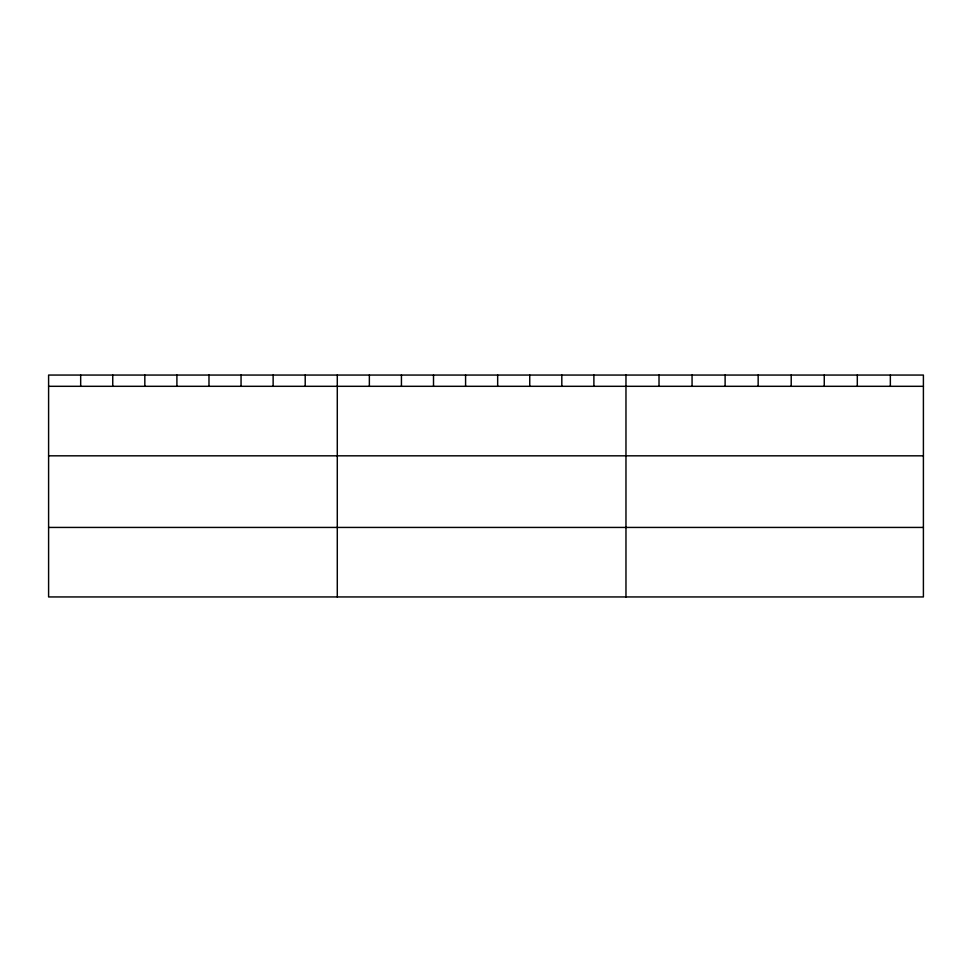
<?xml version="1.0" encoding="UTF-8"?>
<svg xmlns="http://www.w3.org/2000/svg" width="972" height="972" viewBox="0 0 972 972"><rect width="100%" height="100%" fill="white"/><g stroke="black" fill="none" stroke-linecap="round" stroke-linejoin="round"><path stroke-width="1.46" d="M923.4 386.309L923.4 596.942L48.6 596.942L48.6 375.058L923.4 375.058L923.4 386.309L48.6 386.309M48.6 455.819L923.4 455.819M48.6 527.432L923.4 527.432M890.352 375.058L890.352 386.309M857.304 375.058L857.304 386.309M824.256 375.058L824.256 386.309M791.208 375.058L791.208 386.309M758.16 375.058L758.16 386.309M725.112 375.058L725.112 386.309M692.064 375.058L692.064 386.309M659.016 375.058L659.016 386.309M625.968 375.058L625.968 596.942M593.892 375.058L593.892 386.309M561.816 375.058L561.816 386.309M529.74 375.058L529.74 386.309M497.664 375.058L497.664 386.309M465.588 375.058L465.588 386.309M433.512 375.058L433.512 386.309M401.436 375.058L401.436 386.309M369.36 375.058L369.36 386.309M337.284 375.058L337.284 596.942M305.208 375.058L305.208 386.309M273.132 375.058L273.132 386.309M241.056 375.058L241.056 386.309M208.98 375.058L208.98 386.309M176.904 375.058L176.904 386.309M144.828 375.058L144.828 386.309M112.752 375.058L112.752 386.309M80.676 375.058L80.676 386.309"/></g></svg>
